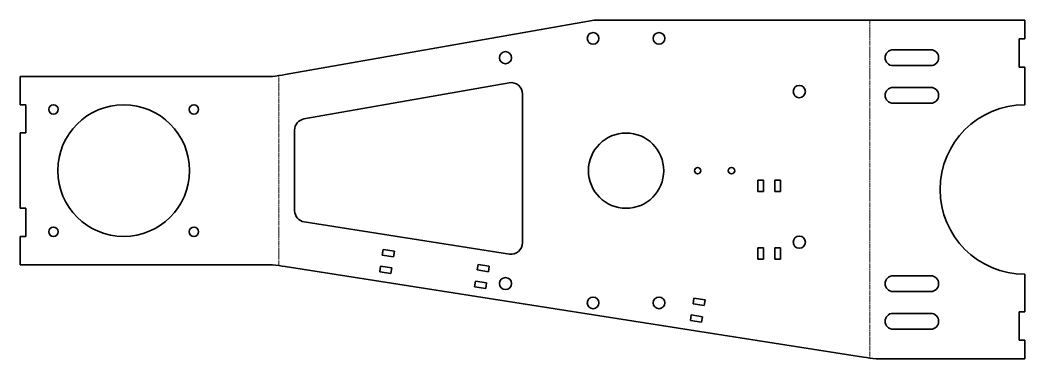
# Model space of a CAD drawing. Header units: inches. Extents: x 0 to 534, y 0 to 180.
import ezdxf

# ---------------------------------------------------------------- set-up
doc = ezdxf.new("R2010")
doc.units = ezdxf.units.IN
doc.header["$MEASUREMENT"] = 0
doc.linetypes.add('Chain', pattern=[13.68, 9.12, -1.14, 2.28, -1.14])
doc.layers.add('SIMUMAK Bend Centerline (ISO)', color=7, linetype='Chain', lineweight=9)
doc.layers.add('SIMUMAK Visible (ISO)', color=7, linetype='Continuous', lineweight=35)

# ---------------------------------------------------------------- blocks, each defined once
blk = doc.blocks.new('PC-SMT-05-CARD01_Sheet_2_PC-SMT-05-CARD01 (desplegada)')
at = {"layer": 'SIMUMAK Bend Centerline (ISO)', "ltscale": 0.263158}
for p, q in [((176.09, 66.79), (176.09, -112.74)), ((-137.7, -63.65), (-137.7, 37.35))]:
    blk.add_line(p, q, dxfattribs=at)
at = {"layer": 'SIMUMAK Visible (ISO)'}
for p, q in [((-134.31, 37.88), (29.69, 66.79)), ((29.69, 66.79), (258.48, 66.79)), ((258.48, 56.79), (258.48, 66.79)), ((255.48, 56.79), (258.48, 56.79)), ((255.48, 41.79), (255.48, 56.79)), ((188.48, 50.99), (208.48, 50.99)), ((208.48, 42.59), (188.48, 42.59)), ((258.48, 41.79), (255.48, 41.79)), ((258.48, 21.79), (258.48, 41.79)), ((-275.09, 36.82), (-275.09, 21.82)), ((-141.09, 36.82), (-275.09, 36.82)), ((-124.35, 14.25), (-15.35, 33.47)), ((-8.31, 27.56), (-8.31, -51.56)), ((188.48, 30.99), (208.48, 30.99)), ((-275.09, 21.82), (-272.09, 21.82)), ((-272.09, 21.82), (-272.09, 6.82)), ((208.48, 22.59), (188.48, 22.59)), ((-275.09, 6.82), (-275.09, -33.18)), ((-272.09, 6.82), (-275.09, 6.82)), ((-129.31, -34.47), (-129.31, 8.34)), ((116.69, -24.21), (116.69, -18.21)), ((116.69, -18.21), (119.69, -18.21)), ((119.69, -18.21), (119.69, -24.21)), ((125.69, -24.21), (125.69, -18.21)), ((125.69, -18.21), (128.69, -18.21)), ((128.69, -18.21), (128.69, -24.21)), ((119.69, -24.21), (116.69, -24.21)), ((128.69, -24.21), (125.69, -24.21)), ((-275.09, -33.18), (-272.09, -33.18)), ((-272.09, -33.18), (-272.09, -48.18)), ((-15.24, -57.49), (-124.24, -40.4)), ((-275.09, -48.18), (-275.09, -63.18)), ((-272.09, -48.18), (-275.09, -48.18)), ((-82.74, -58.04), (-82.28, -55.07)), ((-76.81, -58.97), (-82.74, -58.04)), ((-82.28, -55.07), (-76.35, -56)), ((-76.35, -56), (-76.81, -58.97)), ((116.69, -60.21), (116.69, -54.21)), ((116.69, -54.21), (119.69, -54.21)), ((119.69, -54.21), (119.69, -60.21)), ((125.69, -60.21), (125.69, -54.21)), ((125.69, -54.21), (128.69, -54.21)), ((128.69, -54.21), (128.69, -60.21)), ((-141.09, -63.18), (-275.09, -63.18)), ((-84.14, -66.93), (-83.67, -63.96)), ((-83.67, -63.96), (-77.74, -64.89)), ((-32.36, -65.94), (-31.89, -62.97)), ((-31.89, -62.97), (-25.97, -63.9)), ((-25.97, -63.9), (-26.43, -66.87)), ((119.69, -60.21), (116.69, -60.21)), ((128.69, -60.21), (125.69, -60.21)), ((172.69, -112.26), (-134.31, -64.12)), ((-78.21, -67.86), (-84.14, -66.93)), ((-77.74, -64.89), (-78.21, -67.86)), ((-26.43, -66.87), (-32.36, -65.94)), ((188.48, -69.01), (208.48, -69.01)), ((258.48, -88.21), (258.48, -68.21)), ((-33.75, -74.83), (-33.29, -71.87)), ((-33.29, -71.87), (-27.36, -72.8)), ((-27.36, -72.8), (-27.82, -75.76)), ((-27.82, -75.76), (-33.75, -74.83)), ((208.48, -77.41), (188.48, -77.41)), ((82.24, -83.91), (82.71, -80.95)), ((88.17, -84.84), (82.24, -83.91)), ((82.71, -80.95), (88.63, -81.88)), ((88.63, -81.88), (88.17, -84.84)), ((80.85, -92.8), (81.31, -89.84)), ((81.31, -89.84), (87.24, -90.77)), ((188.48, -89.01), (208.48, -89.01)), ((255.48, -88.21), (258.48, -88.21)), ((255.48, -103.21), (255.48, -88.21)), ((86.78, -93.73), (80.85, -92.8)), ((87.24, -90.77), (86.78, -93.73)), ((208.48, -97.41), (188.48, -97.41)), ((258.48, -103.21), (255.48, -103.21)), ((258.48, -113.21), (258.48, -103.21)), ((179.48, -113.21), (258.48, -113.21))]:
    blk.add_line(p, q, dxfattribs=at)
for centre, radius in [((29.19, 57.07), 3.1), ((64.19, 57.07), 3.1), ((-17.31, 46.82), 3.2), ((138.69, 28.79), 3.25), ((-257.37, 19.32), 2.5), ((-220.09, -13.18), 35), ((-182.81, 19.32), 2.5), ((46.69, -13.21), 20), ((84.69, -13.21), 1.7), ((102.69, -13.21), 1.7), ((-257.37, -45.68), 2.5), ((-182.81, -45.68), 2.5), ((138.69, -51.21), 3.25), ((-17.31, -73.18), 3.2), ((29.19, -83.43), 3.1), ((64.19, -83.43), 3.1)]:
    blk.add_circle(centre, radius, dxfattribs=at)
at = {"layer": 'SIMUMAK Visible (ISO)', "extrusion": (0, 0, -1)}
for centre, radius, start, end in [((-188.48, 46.79), 4.2, 270, 90), ((-208.48, 46.79), 4.2, 90, 270), ((14.31, 27.56), 6, 80, 180), ((-188.48, 26.79), 4.2, 270, 90), ((-208.48, 26.79), 4.2, 90, 270), ((-258.48, -23.21), 45, 270, 90), ((123.31, 8.34), 6, 0, 80), ((123.31, -34.47), 6, 278.9123, 0), ((14.31, -51.56), 6, 180, 278.9123), ((-188.48, -73.21), 4.2, 270, 90), ((-208.48, -73.21), 4.2, 90, 270), ((-188.48, -93.21), 4.2, 270, 90), ((-208.48, -93.21), 4.2, 90, 270)]:
    blk.add_arc(centre, radius, start, end, dxfattribs=at)
at = {"layer": 'SIMUMAK Visible (ISO)'}
for points in [[(-134.31, 37.88), (-136.57, 37.52), (-138.83, 37.17), (-141.09, 36.82)], [(-134.31, -64.12), (-136.57, -63.81), (-138.83, -63.49), (-141.09, -63.18)], [(172.69, -112.26), (174.96, -112.58), (177.22, -112.89), (179.48, -113.21)]]:
    blk.add_open_spline(points, degree=3, dxfattribs=at)

msp = doc.modelspace()

# ---------------------------------------------------------------- block references
msp.add_blockref('PC-SMT-05-CARD01_Sheet_2_PC-SMT-05-CARD01 (desplegada)', (275.09, 113.21))

doc.saveas('drawing.dxf')
